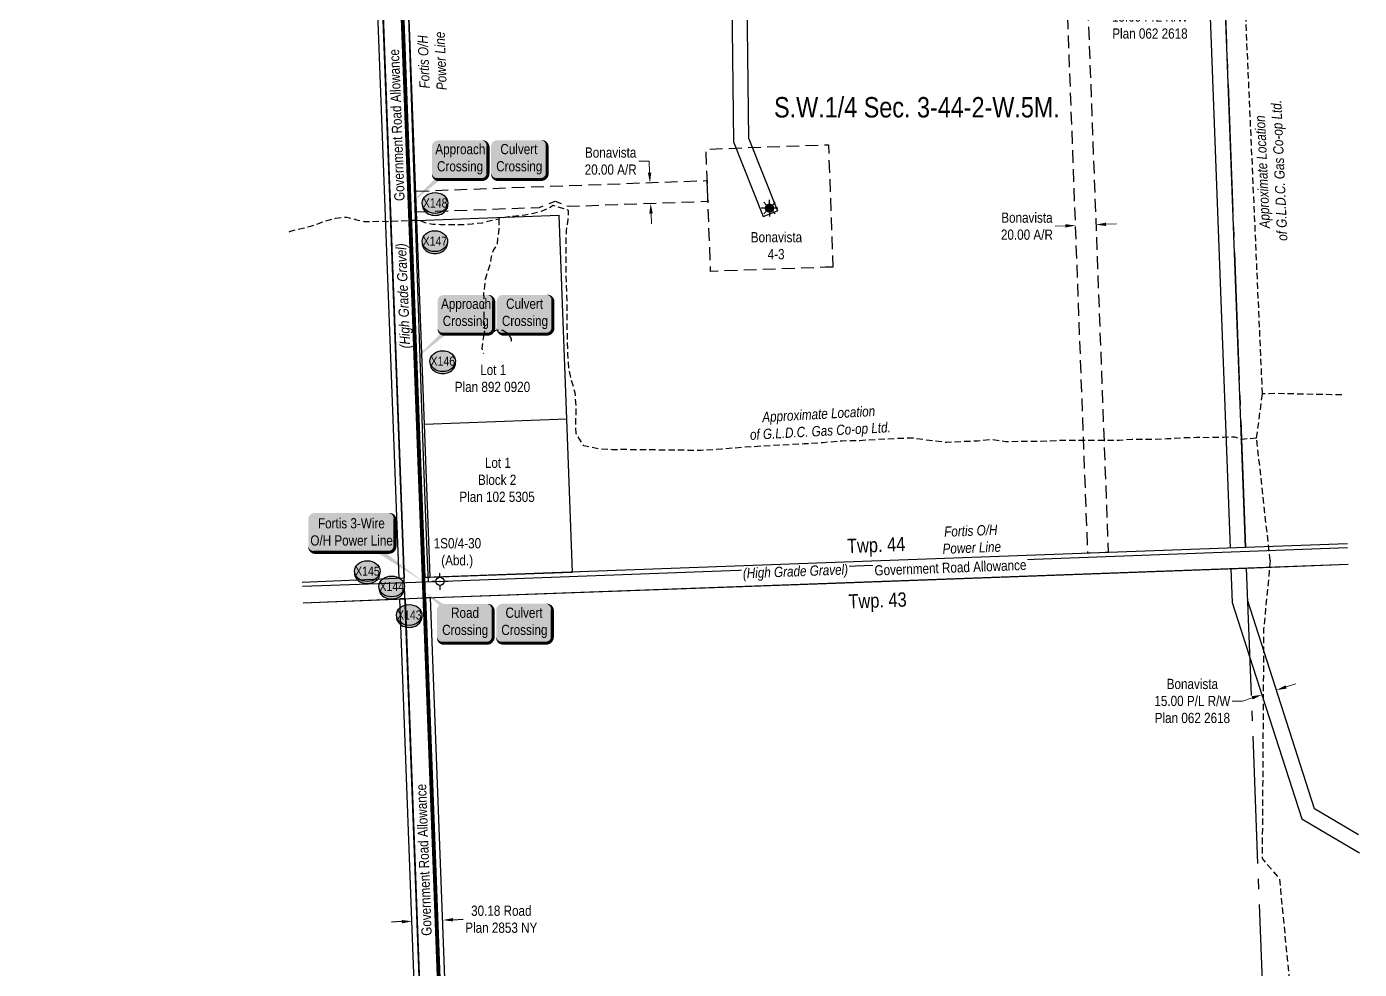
# Model space of a CAD drawing. Extents: x 683901 to 697439, y 5834844 to 5859401.
# Drawn here: x 687263 to 688569, y 5848404 to 5849328 of the extents above; entities that cross this region are included whole.
import ezdxf
from ezdxf.enums import TextEntityAlignment as Align

# ---------------------------------------------------------------- set-up
doc = ezdxf.new("R2010")
doc.units = 0
doc.header["$LTSCALE"] = 5
doc.header["$PDSIZE"] = 0.5
for name, pattern in [('foc-ACCESSROAD', [3.75, 2.5, -1.25]), ('foc-QUARTERLINE', [33, 25, -3, 2, -3]), ('UG_PIPE', [1.875, 1.25, -0.625])]:
    doc.linetypes.add(name, pattern=pattern)
doc.layers.get('Defpoints').update_dxf_attribs({"color": 9})
for name, color, linetype in [('AS-PIPE-UG', 44, 'UG_PIPE'), ('AS-PIPE-UG-T', 44, 'Continuous'), ('AS-POWER', 104, 'foc-POWER'), ('AS-POWER-T', 104, 'Continuous'), ('AS-TELEPHONE', 224, 'foc-TEL'), ('C-SYMBOL', 7, 'Continuous'), ('CG-NOTES', 7, 'Continuous'), ('D-TXT', 6, 'Continuous'), ('F-AR', 190, 'foc-ACCESSROAD'), ('F-RW', 190, 'Continuous'), ('F-WS', 190, 'foc-ACCESSROAD'), ('F-WS-S', 190, 'Continuous'), ('L-1', 7, 'Continuous'), ('L-QSEC', 8, 'foc-QUARTERLINE'), ('L-ROAD-T', 7, 'Continuous'), ('L-SEC', 7, 'Continuous'), ('L-TITLEDB', 4, 'Continuous'), ('L-TITLEDB-T', 4, 'Continuous'), ('P-CROSSINGS', 250, 'Continuous')]:
    doc.layers.add(name, color=color, linetype=linetype)
for name, color, linetype, lineweight in [('F-AR-T', 190, 'Continuous', 9), ('F-RW-T', 190, 'Continuous', 9), ('F-WS-T', 190, 'Continuous', 9), ('T-TEXT', 48, 'Continuous', 18)]:
    doc.layers.add(name, color=color, linetype=linetype, lineweight=lineweight)
doc.layers.add('oil_and_gas_wells_pt', color=7, linetype='Continuous', true_color=0xfc3d16)
doc.layers.add('P-PROPOSED-WL4', color=7, linetype='Continuous', true_color=0x5b5bc8)
doc.styles.add('175L', font='ARIALN.TTF', dxfattribs={"height": 20})
doc.styles.add('80', font='ARIALN.TTF', dxfattribs={"height": 10})
doc.styles.add('80CG', font='ARIALN.TTF', dxfattribs={"height": 10})
doc.styles.add('80L', font='ARIALN.TTF', dxfattribs={"height": 10})
doc.styles.add('80LS', font='ARIALNI.TTF', dxfattribs={"height": 10})
doc.styles.add('Crossing', font='ARIALN.TTF', dxfattribs={"height": 10})
doc.styles.add('foc-LtypeFont', font='ARIALN.TTF', dxfattribs={"height": 7.35})
doc.linetypes.add('foc-POWER', pattern='A,6,-1,["P",foc-LtypeFont,S=0.2,R=0,X=-0.625,Y=-0.75],-1.24,4', length=12.24)
doc.linetypes.add('foc-TEL', pattern='A,2,-1,["T",foc-LtypeFont,S=0.2,R=0,X=-0.425,Y=-0.75],-1.24,8', length=12.24)
doc.linetypes.add('foc-TEL-NOLINE', pattern='A,0,-2,["T",foc-LtypeFont,S=0.2,R=0,X=-0.425,Y=-0.75],-10.24', length=12.24)
doc.dimstyles.new('Compass 5 000', dxfattribs={"dimscale": 5, "dimtxt": 9, "dimasz": 2, "dimexe": 0.2, "dimexo": 0.0625, "dimgap": 0.5, "dimtad": 0, "dimtih": 1, "dimtoh": 1, "dimzin": 0, "dimdsep": 46, "dimtxsty": '80CG', "dimcen": 0.1, "dimse1": 1, "dimse2": 1, "dimclrd": 256, "dimclrt": 256, "dimaunit": 1, "dimadec": 4, "dimazin": 0, "dimtfac": 0.06, "dimtofl": 0, "dimtmove": 0, "dimatfit": 1, "dimfxl": 0.2, "dimtolj": 1, "dimtzin": 0, "dimlwd": -1, "dimarcsym": 0})

# ---------------------------------------------------------------- blocks, each defined once
blk = doc.blocks.new('*U956')
h = blk.add_hatch(color=59)
edge = h.paths.add_edge_path()
edge.add_line((-21.5, -20), (21.5, -20))
edge.add_arc((21.5, -14), 6, 270, 360)
edge.add_line((27.5, -14), (27.5, 12.5))
edge.add_arc((21.5, 12.5), 6, 0, 90)
edge.add_line((21.5, 18.5), (-21.5, 18.5))
edge.add_arc((-21.5, 12.5), 6, 90, 180)
edge.add_line((-27.5, 12.5), (-27.5, -14))
edge.add_arc((-21.5, -14), 6, 180, 270)
at = {"color": 1, "flags": 128}
blk.add_lwpolyline([(-21.5, -20, 3, 3, 0), (21.5, -20, 3, 3, 0.414214), (27.5, -14, 3, 3, 0), (27.5, 12.5, 3, 0, 0.414214), (21.5, 18.5, 0, 0, 0), (-21.5, 18.5, 0, 0, 0.414214), (-27.5, 12.5, 0, 0, 0), (-27.5, -14, 0, 3, 0.414214)], format="xyseb", close=True, dxfattribs=at)
blk.add_lwpolyline([(-50, -44.8, 0, 7.5, 0), (0, 0, 0, 0, 0)], format="xyseb", dxfattribs=at)
at = {"color": 1, "style": '80'}
blk.add_attdef('ENTER_TEXT_001', (-36, -5), '', height=10, dxfattribs=at)
blk = doc.blocks.new('*U946')
h = blk.add_hatch(color=254)
edge = h.paths.add_edge_path()
edge.add_line((-21.5, -20), (21.5, -20))
edge.add_arc((21.5, -14), 6, 270, 360)
edge.add_line((27.5, -14), (27.5, 12.5))
edge.add_arc((21.5, 12.5), 6, 0, 90)
edge.add_line((21.5, 18.5), (-21.5, 18.5))
edge.add_arc((-21.5, 12.5), 6, 90, 180)
edge.add_line((-27.5, 12.5), (-27.5, -14))
edge.add_arc((-21.5, -14), 6, 180, 270)
at = {"color": 160, "flags": 128}
blk.add_lwpolyline([(-21.5, -20, 3, 3, 0), (21.5, -20, 3, 3, 0.414214), (27.5, -14, 3, 3, 0), (27.5, 12.5, 3, 0, 0.414214), (21.5, 18.5, 0, 0, 0), (-21.5, 18.5, 0, 0, 0.414214), (-27.5, 12.5, 0, 0, 0), (-27.5, -14, 0, 3, 0.414214)], format="xyseb", close=True, dxfattribs=at)
at = {"color": 160, "style": '80'}
blk.add_attdef('ENTER_TEXT_001', (-26.8, -4.9), '', height=10, dxfattribs=at)
blk = doc.blocks.new('*U947')
h = blk.add_hatch(color=59)
edge = h.paths.add_edge_path()
edge.add_line((-21.5, -20), (21.5, -20))
edge.add_arc((21.5, -14), 6, 270, 360)
edge.add_line((27.5, -14), (27.5, 12.5))
edge.add_arc((21.5, 12.5), 6, 0, 90)
edge.add_line((21.5, 18.5), (-21.5, 18.5))
edge.add_arc((-21.5, 12.5), 6, 90, 180)
edge.add_line((-27.5, 12.5), (-27.5, -14))
edge.add_arc((-21.5, -14), 6, 180, 270)
at = {"color": 1, "flags": 128}
blk.add_lwpolyline([(-21.5, -20, 3, 3, 0), (21.5, -20, 3, 3, 0.414214), (27.5, -14, 3, 3, 0), (27.5, 12.5, 3, 0, 0.414214), (21.5, 18.5, 0, 0, 0), (-21.5, 18.5, 0, 0, 0.414214), (-27.5, 12.5, 0, 0, 0), (-27.5, -14, 0, 3, 0.414214)], format="xyseb", close=True, dxfattribs=at)
blk.add_lwpolyline([(-50, -44.8, 0, 7.5, 0), (0, 0, 0, 0, 0)], format="xyseb", dxfattribs=at)
at = {"color": 1, "style": '80'}
blk.add_attdef('ENTER_TEXT_001', (-36, -5), '', height=10, dxfattribs=at)
blk = doc.blocks.new('*U948')
h = blk.add_hatch(color=254)
edge = h.paths.add_edge_path()
edge.add_line((-21.5, -20), (21.5, -20))
edge.add_arc((21.5, -14), 6, 270, 360)
edge.add_line((27.5, -14), (27.5, 12.5))
edge.add_arc((21.5, 12.5), 6, 0, 90)
edge.add_line((21.5, 18.5), (-21.5, 18.5))
edge.add_arc((-21.5, 12.5), 6, 90, 180)
edge.add_line((-27.5, 12.5), (-27.5, -14))
edge.add_arc((-21.5, -14), 6, 180, 270)
at = {"color": 160, "flags": 128}
blk.add_lwpolyline([(-21.5, -20, 3, 3, 0), (21.5, -20, 3, 3, 0.414214), (27.5, -14, 3, 3, 0), (27.5, 12.5, 3, 0, 0.414214), (21.5, 18.5, 0, 0, 0), (-21.5, 18.5, 0, 0, 0.414214), (-27.5, 12.5, 0, 0, 0), (-27.5, -14, 0, 3, 0.414214)], format="xyseb", close=True, dxfattribs=at)
at = {"color": 160, "style": '80'}
blk.add_attdef('ENTER_TEXT_001', (-26.8, -4.9), '', height=10, dxfattribs=at)
blk = doc.blocks.new('*U949')
h = blk.add_hatch(color=59)
edge = h.paths.add_edge_path()
edge.add_line((-21.5, -20), (21.5, -20))
edge.add_arc((21.5, -14), 6, 270, 360)
edge.add_line((27.5, -14), (27.5, 12.5))
edge.add_arc((21.5, 12.5), 6, 0, 90)
edge.add_line((21.5, 18.5), (-21.5, 18.5))
edge.add_arc((-21.5, 12.5), 6, 90, 180)
edge.add_line((-27.5, 12.5), (-27.5, -14))
edge.add_arc((-21.5, -14), 6, 180, 270)
at = {"color": 1, "flags": 128}
blk.add_lwpolyline([(-40.7, 30.9, 0, 7.5, 0), (0, 0, 0, 0, 0)], format="xyseb", dxfattribs=at)
blk.add_lwpolyline([(-21.5, -20, 3, 3, 0), (21.5, -20, 3, 3, 0.414214), (27.5, -14, 3, 3, 0), (27.5, 12.5, 3, 0, 0.414214), (21.5, 18.5, 0, 0, 0), (-21.5, 18.5, 0, 0, 0.414214), (-27.5, 12.5, 0, 0, 0), (-27.5, -14, 0, 3, 0.414214)], format="xyseb", close=True, dxfattribs=at)
at = {"color": 1, "style": '80'}
blk.add_attdef('ENTER_TEXT_001', (-36, -5), '', height=10, dxfattribs=at)
blk = doc.blocks.new('*U950')
h = blk.add_hatch(color=254)
edge = h.paths.add_edge_path()
edge.add_line((-21.5, -20), (21.5, -20))
edge.add_arc((21.5, -14), 6, 270, 360)
edge.add_line((27.5, -14), (27.5, 12.5))
edge.add_arc((21.5, 12.5), 6, 0, 90)
edge.add_line((21.5, 18.5), (-21.5, 18.5))
edge.add_arc((-21.5, 12.5), 6, 90, 180)
edge.add_line((-27.5, 12.5), (-27.5, -14))
edge.add_arc((-21.5, -14), 6, 180, 270)
at = {"color": 160, "flags": 128}
blk.add_lwpolyline([(-21.5, -20, 3, 3, 0), (21.5, -20, 3, 3, 0.414214), (27.5, -14, 3, 3, 0), (27.5, 12.5, 3, 0, 0.414214), (21.5, 18.5, 0, 0, 0), (-21.5, 18.5, 0, 0, 0.414214), (-27.5, 12.5, 0, 0, 0), (-27.5, -14, 0, 3, 0.414214)], format="xyseb", close=True, dxfattribs=at)
at = {"color": 160, "style": '80'}
blk.add_attdef('ENTER_TEXT_001', (-26.8, -4.9), '', height=10, dxfattribs=at)
blk = doc.blocks.new('*D1162')
at = {"layer": 'Defpoints', "color": 0, "transparency": 16777216}
for p in [(688290.8, 5849135.4), (688290.9, 5849133.2), (688310.8, 5849136.1)]:
    blk.add_point(p, dxfattribs=at)
at = {"layer": 'F-AR-T', "transparency": 16777216}
for p, q in [((688280.9, 5849132.9), (688270.9, 5849132.5)), ((688320.9, 5849134.4), (688330.9, 5849134.7))]:
    blk.add_line(p, q, dxfattribs=at)
for points in [[(688280.8, 5849134.5), (688281, 5849131.2), (688290.9, 5849133.2)], [(688320.8, 5849136), (688320.9, 5849132.7), (688310.9, 5849134)]]:
    blk.add_solid(points, dxfattribs=at)
at = {"layer": 'F-AR-T', "transparency": 16777216, "insert": (688243.2, 5849132.5), "char_height": 10, "attachment_point": 5, "style": '80CG'}
blk.add_mtext('\\A1;Bonavista\\P20.00 A/R', dxfattribs=at)
blk = doc.blocks.new('*D1163')
at = {"layer": 'Defpoints', "color": 0, "transparency": 16777216}
for p in [(687847.2, 5849174), (687873.7, 5849174.9), (687847.9, 5849154)]:
    blk.add_point(p, dxfattribs=at)
at = {"layer": 'F-AR-T', "transparency": 16777216}
for p, q in [((687872.9, 5849196.3), (687862.9, 5849196.3)), ((687873.3, 5849184.9), (687872.9, 5849196.3)), ((687874.8, 5849144.9), (687875.1, 5849134.9))]:
    blk.add_line(p, q, dxfattribs=at)
for points in [[(687875, 5849185), (687871.7, 5849184.9), (687873.7, 5849174.9)], [(687876.4, 5849145), (687873.1, 5849144.9), (687874.4, 5849154.9)]]:
    blk.add_solid(points, dxfattribs=at)
at = {"layer": 'F-AR-T', "transparency": 16777216, "insert": (687835.2, 5849196.3), "char_height": 10, "attachment_point": 5, "style": '80CG'}
blk.add_mtext('\\A1;Bonavista\\P20.00 A/R', dxfattribs=at)
blk = doc.blocks.new('*D1217')
at = {"layer": 'Defpoints', "color": 0, "transparency": 16777216}
for p in [(688422.9, 5849338.7), (688422.9, 5849336.8), (688438, 5849337.4)]:
    blk.add_point(p, dxfattribs=at)
at = {"layer": 'F-RW-T', "transparency": 16777216}
for p, q in [((688447.9, 5849339.7), (688457.9, 5849340.1)), ((688412.9, 5849338.4), (688402.9, 5849338))]:
    blk.add_line(p, q, dxfattribs=at)
for points in [[(688412.8, 5849340), (688412.9, 5849336.7), (688422.9, 5849338.7)], [(688447.8, 5849341.4), (688447.9, 5849338), (688437.9, 5849339.3)]]:
    blk.add_solid(points, dxfattribs=at)
at = {"layer": 'F-RW-T', "transparency": 16777216, "insert": (688363.8, 5849338), "char_height": 10, "attachment_point": 5, "style": '80CG'}
blk.add_mtext('\\A1;Bonavista\\P15.00 P/L R/W\\PPlan 062 2618', dxfattribs=at)
blk = doc.blocks.new('*D1218')
at = {"layer": 'Defpoints', "color": 0, "transparency": 16777216}
for p in [(688484.5, 5848688), (688470.2, 5848683.4), (688473.5, 5848673.1)]:
    blk.add_point(p, dxfattribs=at)
at = {"layer": 'F-RW-T', "transparency": 16777216}
for p, q in [((688497.3, 5848680.8), (688506.8, 5848683.8)), ((688454.4, 5848667), (688444.4, 5848667)), ((688464, 5848670.1), (688454.4, 5848667))]:
    blk.add_line(p, q, dxfattribs=at)
for points in [[(688463.5, 5848671.7), (688464.5, 5848668.5), (688473.5, 5848673.1)], [(688496.8, 5848682.4), (688497.8, 5848679.2), (688487.8, 5848677.7)]]:
    blk.add_solid(points, dxfattribs=at)
at = {"layer": 'F-RW-T', "transparency": 16777216, "insert": (688405.4, 5848667), "char_height": 10, "attachment_point": 5, "style": '80CG'}
blk.add_mtext('\\A1;Bonavista\\P15.00 P/L R/W\\PPlan 062 2618', dxfattribs=at)
blk = doc.blocks.new('*D1126')
at = {"layer": 'Defpoints', "color": 0, "transparency": 16777216}
for p in [(687640.2, 5848459.2), (687640.5, 5848451), (687670.3, 5848460.3)]:
    blk.add_point(p, dxfattribs=at)
at = {"layer": 'L-TITLEDB-T', "transparency": 16777216}
for p, q in [((687630.5, 5848450.7), (687620.5, 5848450.3)), ((687680.6, 5848452.6), (687690.6, 5848453))]:
    blk.add_line(p, q, dxfattribs=at)
for points in [[(687630.4, 5848452.3), (687630.6, 5848449), (687640.5, 5848451)], [(687680.5, 5848454.2), (687680.7, 5848450.9), (687670.6, 5848452.2)]]:
    blk.add_solid(points, dxfattribs=at)
at = {"layer": 'L-TITLEDB-T', "transparency": 16777216, "insert": (687728, 5848453), "char_height": 10, "attachment_point": 5, "style": '80CG'}
blk.add_mtext('\\A1;30.18 Road\\PPlan 2853 NY', dxfattribs=at)
blk = doc.blocks.new('*U886')
h = blk.add_hatch(color=255)
edge = h.paths.add_edge_path()
edge.add_line((-36.5, -20), (36.5, -20))
edge.add_arc((36.5, -14), 6, 270, 360)
edge.add_line((42.5, -14), (42.5, 12.5))
edge.add_arc((36.5, 12.5), 6, 0, 90)
edge.add_line((36.5, 18.5), (-36.5, 18.5))
edge.add_arc((-36.5, 12.5), 6, 90, 180)
edge.add_line((-42.5, 12.5), (-42.5, -14))
edge.add_arc((-36.5, -14), 6, 180, 270)
at = {"color": 104, "flags": 128}
blk.add_lwpolyline([(-36.5, -20, 3, 3, 0), (36.5, -20, 3, 3, 0.414214), (42.5, -14, 3, 3, 0), (42.5, 12.5, 3, 0, 0.414214), (36.5, 18.5, 0, 0, 0), (-36.5, 18.5, 0, 0, 0.414214), (-42.5, 12.5, 0, 0, 0), (-42.5, -14, 0, 3, 0.414214)], format="xyseb", close=True, dxfattribs=at)
blk.add_lwpolyline([(70.8, -49.2, 0, 7.5, 0), (0, 0, 0, 0, 0)], format="xyseb", dxfattribs=at)
at = {"color": 104, "style": '80'}
blk.add_attdef('ENTER_TEXT_001', (-26.8, -4.9), '', height=10, dxfattribs=at)
blk = doc.blocks.new('xing2')
h = blk.add_hatch(color=50)
h.dxf.hatch_style = 1
edge = h.paths.add_edge_path()
edge.add_ellipse((0, 0), major_axis=(-12.5, 0), ratio=0.816297, start_angle=0, end_angle=360)
h = blk.add_hatch(color=250)
h.dxf.hatch_style = 1
edge = h.paths.add_edge_path()
edge.add_ellipse((0, -2), major_axis=(-12.5, 0), ratio=0.816297, start_angle=0, end_angle=180)
edge.add_line((12.5, -2), (12.5, 0))
edge.add_ellipse((0, 0), major_axis=(-12.5, 0), ratio=0.816297, start_angle=0, end_angle=180, ccw=False)
edge.add_line((-12.5, 0), (-12.5, -2))
at = {"color": 250}
blk.add_ellipse((0, 0), major_axis=(-12.5, 0), ratio=0.816297, dxfattribs=at)
blk.add_ellipse((0, -2), major_axis=(-12.5, 0), ratio=0.816297, start_param=0, end_param=3.141593, dxfattribs=at)
at = {"color": 250, "style": 'Crossing'}
blk.add_attdef('CROSSING', text='', height=9, dxfattribs=at).set_placement((0.1, 0), align=Align.MIDDLE_CENTER)
at = {"color": 250, "style": 'Crossing', "flags": 1}
for tag, p in [('OWNER', (0.1, -12.5)), ('DESCRIPTION', (0.1, -25.8)), ('LOCATION', (0.1, -39.3)), ('DWG_REF', (0.1, -52.8))]:
    blk.add_attdef(tag, text='', height=9, dxfattribs=at).set_placement(p, align=Align.MIDDLE_CENTER)
blk = doc.blocks.new('GAS')
h = blk.add_hatch(color=255)
h.dxf.hatch_style = 1
edge = h.paths.add_edge_path()
edge.add_arc((0, 0), 0.9, 0, 360)
for p, q in [((-0.81, 0), (-1.62, 0)), ((-0.57, 0.57), (-1.14, 1.14)), ((0, 0.81), (0, 1.62)), ((0.57, 0.57), (1.14, 1.14)), ((1.62, 0), (0.81, 0)), ((-0.57, -0.57), (-1.14, -1.14)), ((0, -0.81), (0, -1.62)), ((1.14, -1.14), (0.57, -0.57))]:
    blk.add_line(p, q)
blk.add_circle((0, 0), 0.8)
blk = doc.blocks.new('GABD')
for p, q in [((-0.81, 0), (-1.62, 0)), ((0, 0.81), (0, 1.62)), ((1.62, 0), (0.81, 0)), ((0, -0.81), (0, -1.62))]:
    blk.add_line(p, q)
blk.add_circle((0, 0), 0.8)

msp = doc.modelspace()

# ---------------------------------------------------------------- linework, layer by layer
at = {"layer": 'AS-PIPE-UG', "flags": 128}
for points in [[(688474.118, 5848968.086), (688444.708, 5849632.947), (688427.427, 5850123.033), (688410.47, 5850416.136), (688276.086, 5850521.421)], [(688468.384, 5848924.714), (688453.923, 5848923.418), (688447.378, 5848925.711), (688436.331, 5848925.429), (688421.945, 5848925.16), (688409.366, 5848925.222), (688395.414, 5848924.939), (688380.825, 5848923.881), (688363.729, 5848923.269), (688346.497, 5848923.319), (688333.475, 5848922.567), (688275.604, 5848922.404), (688257.181, 5848921.358), (688242.041, 5848921.41), (688222.472, 5848921.14), (688207.664, 5848923.286), (688195.132, 5848921.822), (688180.408, 5848921.237), (688164.46, 5848920.424), (688147.731, 5848922.367), (688131.327, 5848924.671), (688114.495, 5848924.256), (688096.384, 5848923.33), (688079.341, 5848922.238), (688061.677, 5848921.846), (688043.63, 5848920.266), (688025.001, 5848918.98), (688003.8, 5848917.811), (687984.422, 5848916.887), (687964.401, 5848915.585), (687943.684, 5848913.976), (687923.561, 5848912.61), (687850.454, 5848913.438), (687836.759, 5848913.392), (687823.306, 5848914.15), (687808.889, 5848917.132), (687801.35, 5848929.072), (687801.058, 5848939.508), (687801.452, 5848955.311), (687800.43, 5848969.058), (687797.421, 5848979.169), (687794.323, 5848992.138), (687793.296, 5849007.223), (687792.78, 5849023.253), (687792.621, 5849037.122), (687792.621, 5849051.696), (687792.293, 5849067.774), (687791.538, 5849083.51), (687791.57, 5849098.782), (687791.46, 5849113.883), (687791.869, 5849128.193), (687793.657, 5849139.361), (687793.938, 5849148.026), (687778.756, 5849152.879), (687774.983, 5849150.557), (687767.758, 5849147.158), (687759.697, 5849144.933), (687751.338, 5849143.192), (687742.346, 5849142.231), (687734.952, 5849141.784), (687726.274, 5849140.017), (687725.456, 5849139.837)], [(687520.023, 5849127.104), (687522.344, 5849128.025), (687541.33, 5849132.535), (687554.183, 5849137.229), (687565.575, 5849140.295), (687576.637, 5849141.463), (687586.157, 5849138.816), (687593.444, 5849137.264), (687601.857, 5849136.985), (687610.887, 5849137.61), (687616.712, 5849137.274), (687647.333, 5849138.648), (687653.077, 5849136.192), (687660.939, 5849134.553), (687668.554, 5849134.319), (687675.992, 5849134.2), (687683.663, 5849134.154), (687691.922, 5849134.037), (687699.507, 5849134.954), (687709.524, 5849135.957), (687717.658, 5849138.119), (687725.456, 5849139.837)], [(687725.456, 5849139.837), (687725.617, 5849129.377), (687724.489, 5849122.363), (687723.817, 5849114.29), (687720.318, 5849109.416), (687717.939, 5849102.639), (687717.062, 5849095.813), (687714.474, 5849087.603), (687712.036, 5849080.407), (687711.48, 5849073.773), (687710.679, 5849066.607), (687710.755, 5849060.824), (687710.339, 5849054.136), (687710.873, 5849047.759), (687710.895, 5849041.541), (687711.114, 5849035.926), (687711.721, 5849031.176), (687710.989, 5849026.793)], [(687710.989, 5849026.793), (687709.836, 5849019.893), (687708.922, 5849012.988), (687710.481, 5849007.659)], [(687737.647, 5849019.695), (687737.964, 5849020.904), (687738.062, 5849022.197), (687737.116, 5849023.614), (687735.628, 5849025.436), (687734.311, 5849026.986), (687732.912, 5849028.325), (687731.253, 5849029.38), (687729.344, 5849030.148), (687727.144, 5849030.564), (687724.92, 5849030.628), (687722.635, 5849030.103), (687719.563, 5849028.738), (687717.561, 5849027.928), (687715.361, 5849027.373), (687713.077, 5849027.079), (687710.989, 5849026.793)], [(688468.384, 5848924.714), (688474.118, 5848968.086)], [(688551.86, 5848967.21), (688541.79, 5848967.29), (688526.721, 5848967.432), (688511.503, 5848967.906), (688498.894, 5848968.206), (688488.814, 5848968.394), (688480.561, 5848968.32), (688474.492, 5848968.208), (688474.118, 5848968.086)], [(688481.659, 5848804.597), (688468.384, 5848924.714)], [(688481.659, 5848804.597), (688475.271, 5848737.382), (688473.8, 5848512.51), (688490.717, 5848492.783), (688502.877, 5848367.123), (688481.817, 5848258.816), (688492.027, 5848028.832), (688481.416, 5847960.248), (688496.878, 5847750.431), (688495.755, 5847583.045), (688515.608, 5847224.365), (688507.75, 5847185.708), (688507.161, 5847103.008), (688475.518, 5847098.281), (688439.385, 5847116.506), (688401.14, 5847106.79), (688276.579, 5846593.428), (688290.31, 5846548.426), (688326.131, 5846486.404), (688337.276, 5846483.83), (688355.903, 5846489.154), (688402.899, 5846461.138), (688434.154, 5846445.182), (688456.522, 5846419.845), (688469.818, 5846374.546), (688496.177, 5846354.579), (688545.699, 5846339.606), (688563.612, 5846312.671), (688564.767, 5846281.911)]]:
    msp.add_lwpolyline(points, dxfattribs=at)
at = {"layer": 'AS-POWER', "flags": 128}
for points in [[(687656.506, 5848783.799), (687655.405, 5848812.127), (687652.188, 5848898.122), (687650.894, 5848934.137), (687602.36, 5850389.725), (687597.744, 5850514.181), (687597.522, 5850520.208), (687592.664, 5850658.212), (687586.102, 5850725.644), (687579.522, 5850793.262), (687576.138, 5850936.908), (687576.447, 5851094.407), (687567.763, 5851294.202), (687558.624, 5851544.406), (687544.224, 5851936.64), (687541.111, 5852024.637), (687528.985, 5852367.433), (687528.84, 5852371.451), (687517.795, 5852677.411), (687517.672, 5852680.82), (687495.641, 5853240.726), (687462.27, 5854106.157), (687439.338, 5854726.119), (687419.519, 5855269.071)], [(687533.08, 5848779.642), (687662.781, 5848784.044), (688557.454, 5848817.614)]]:
    msp.add_lwpolyline(points, dxfattribs=at)
at = {"layer": 'AS-TELEPHONE', "linetype": 'foc-TEL-NOLINE', "flags": 128}
for points in [[(687942.215, 5840672.176), (687910.849, 5841483.054), (687848.212, 5843112.381), (687786.621, 5844721.086), (687730.801, 5846190.68), (687715.753, 5846190.106), (687698.772, 5846639.392), (687713.735, 5846639.968), (687694.216, 5847153.865), (687690.774, 5847245.489), (687675.615, 5847244.884), (687667.977, 5847449.231), (687678.143, 5847449.762), (687683.095, 5847449.952), (687632.86, 5848787.367), (687572.447, 5850395.069), (687511.895, 5852003.159), (687450.353, 5853631.115), (687358.022, 5856062.335), (687265.59, 5858494.225), (687262.737, 5858568.877)], [(687533.698, 5848763.205), (687653.715, 5848768), (688558.097, 5848801.043)]]:
    msp.add_lwpolyline(points, dxfattribs=at)
at = {"layer": 'F-AR', "flags": 128}
for points in [[(688298.022, 5849477.771), (688322.898, 5848812.578), (688302.911, 5848811.847), (688278.038, 5849476.954)], [(687644.523, 5849146.533), (687765.447, 5849150.952), (687780.77, 5849157.118), (687793.812, 5849151.988), (687930.595, 5849156.985), (687929.85, 5849176.971), (687643.772, 5849166.519)]]:
    msp.add_lwpolyline(points, close=True, dxfattribs=at)
at = {"layer": 'F-RW', "flags": 128}
for points in [[(688413.502, 5849589.461), (688442.393, 5848816.908)], [(688457.384, 5848817.492), (688428.333, 5849596.527)], [(687953.379, 5849408.688), (687955.688, 5849215.322)], [(687970.651, 5849218.268), (687968.39, 5849409.06)], [(687955.688, 5849215.322), (687984.774, 5849141.912)], [(687970.651, 5849218.268), (687998.717, 5849147.437)], [(687984.774, 5849141.912), (687998.717, 5849147.437)], [(688443.148, 5848796.844), (688444.436, 5848763.602)], [(688525.104, 5848561.425), (688459.34, 5848766.257)], [(688444.436, 5848763.602), (688461.494, 5848710.476)], [(688461.494, 5848710.476), (688512.577, 5848551.387)], [(688568.37, 5848535.951), (688525.104, 5848561.425)], [(688512.577, 5848551.387), (688532.009, 5848539.945)], [(688532.009, 5848539.945), (688569.06, 5848518.132)]]:
    msp.add_lwpolyline(points, dxfattribs=at)
at = {"layer": 'F-WS', "flags": 128}
msp.add_lwpolyline([(688053.085, 5849092.475), (688045.928, 5849092.213), (687933.165, 5849088.093), (687928.693, 5849208.01), (688048.613, 5849212.391)], close=True, dxfattribs=at)
at = {"layer": 'L-1', "flags": 128}
msp.add_lwpolyline([(687653.716, 5848767.999), (687652.961, 5848788.1)], dxfattribs=at)
at = {"layer": 'L-QSEC', "flags": 128}
for points in [[(688397.291, 5850425.878), (688457.385, 5848817.492)], [(688458.137, 5848797.391), (688520.37, 5847185.835)]]:
    msp.add_lwpolyline(points, dxfattribs=at)
at = {"layer": 'L-SEC', "flags": 128}
for points in [[(687602.579, 5849593.222), (687617.72, 5849190.295), (687632.86, 5848787.366)], [(687637.82, 5849191.02), (687622.68, 5849593.939)], [(687652.961, 5848788.1), (687637.82, 5849191.02)], [(688457.385, 5848817.492), (688055.173, 5848802.795), (687652.961, 5848788.1)], [(688557.318, 5848821.143), (688457.385, 5848817.492)], [(687653.716, 5848767.999), (688055.927, 5848782.695), (688458.137, 5848797.391)], [(688458.137, 5848797.391), (688558.097, 5848801.043)], [(687632.86, 5848787.366), (687532.941, 5848783.342)], [(687533.697, 5848763.241), (687633.615, 5848767.265)], [(687633.615, 5848767.265), (687648.767, 5848363.915), (687663.918, 5847960.565)], [(687684.019, 5847961.322), (687668.868, 5848364.661), (687653.716, 5848767.999)]]:
    msp.add_lwpolyline(points, dxfattribs=at)
at = {"layer": 'L-TITLEDB', "flags": 128}
for points in [[(687627.835, 5848787.165), (687597.554, 5849593.018)], [(687632.86, 5848787.367), (687602.578, 5849593.223)], [(687622.68, 5849593.941), (687652.96, 5848788.101)], [(687627.704, 5849594.12), (687644.844, 5849138.003)], [(687644.844, 5849138.003), (687784.726, 5849143.257)], [(687792.235, 5848943.418), (687784.726, 5849143.257)], [(687644.844, 5849138.003), (687652.353, 5848938.164)], [(687792.235, 5848943.418), (687652.353, 5848938.164)], [(687652.353, 5848938.164), (687657.985, 5848788.285)], [(687797.871, 5848793.389), (687792.235, 5848943.418)], [(687657.985, 5848788.285), (687797.871, 5848793.389)], [(687632.86, 5848787.367), (687627.835, 5848787.165)], [(687652.96, 5848788.101), (687657.985, 5848788.285)], [(687633.615, 5848767.266), (687628.59, 5848767.064)], [(687641.412, 5848425.725), (687628.59, 5848767.064)], [(687663.917, 5847960.566), (687633.615, 5848767.266)], [(687658.741, 5848768.184), (687653.715, 5848768)], [(687653.715, 5848768), (687684.018, 5847961.323)], [(687689.042, 5847961.512), (687658.741, 5848768.184)], [(687658.892, 5847960.373), (687641.412, 5848425.725)]]:
    msp.add_lwpolyline(points, dxfattribs=at)
at = {"layer": 'oil_and_gas_wells_pt'}
for p in [(687990.889, 5849150.242), (687667.838, 5848784.254)]:
    msp.add_point(p, dxfattribs=at)
at = {"layer": 'P-PROPOSED-WL4', "flags": 128}
msp.add_lwpolyline([(687590.488, 5849780.934, 3, 3, 0), (687591.988, 5849780.991, 3, 3, 0), (687595.355, 5849691.435, 3, 3, 0), (687617.485, 5849692.266, 3, 3, 0), (687621.181, 5849593.883, 3, 3, 0), (687636.321, 5849190.963, 3, 3, 0), (687651.462, 5848788.044, 3, 3, 0), (687652.217, 5848767.943, 3, 3, 0), (687667.369, 5848364.604, 3, 3, 0)], format="xyseb", dxfattribs=at)

# ---------------------------------------------------------------- block references
at = {"layer": 'AS-POWER-T'}
ref = msp.add_blockref('*U886', (687581.287, 5848832.776), dxfattribs=dict(at, xscale=0.99969901, yscale=0.99969901, zscale=0.99969901))
ref.add_attrib('ENTER_TEXT_001', 'Fortis 3-Wire', (687548.289, 5848836.262), dxfattribs={"layer": '0', "color": 104, "height": 9.99699, "style": '80'})
ref.add_attrib('ENTER_TEXT_002', 'O/H Power Line', (687540.829, 5848819.423), dxfattribs={"layer": '0', "color": 104, "height": 9.99699, "style": '80'})
at = {"layer": 'CG-NOTES'}
ref = msp.add_blockref('*U956', (687687.455, 5849198.212), dxfattribs=dict(at, xscale=0.999081924950458, yscale=0.999081924950458, zscale=0.999081924950458))
ref.add_attrib('ENTER_TEXT_001', 'Approach', (687663.354, 5849203.099), dxfattribs={"layer": '0', "color": 1, "height": 9.9908, "style": '80'})
ref.add_attrib('ENTER_TEXT_002', 'Crossing', (687665, 5849186.271), dxfattribs={"layer": '0', "color": 1, "height": 9.9908, "style": '80'})
ref = msp.add_blockref('*U946', (687745.486, 5849198.329), dxfattribs=dict(at, xscale=1.000131017163248, yscale=1.000131017163248, zscale=1.000131017163248))
ref.add_attrib('ENTER_TEXT_001', 'Culvert', (687727.103, 5849203.133), dxfattribs={"layer": '0', "color": 160, "height": 10.0013, "style": '80'})
ref.add_attrib('ENTER_TEXT_002', 'Crossing', (687723.007, 5849186.287), dxfattribs={"layer": '0', "color": 160, "height": 10.0013, "style": '80'})
ref = msp.add_blockref('*U947', (687693.05, 5849046.592), dxfattribs=dict(at, xscale=0.999081924950458, yscale=0.999081924950458, zscale=0.999081924950458))
ref.add_attrib('ENTER_TEXT_001', 'Approach', (687668.949, 5849051.48), dxfattribs={"layer": '0', "color": 1, "height": 9.9908, "style": '80'})
ref.add_attrib('ENTER_TEXT_002', 'Crossing', (687670.594, 5849034.651), dxfattribs={"layer": '0', "color": 1, "height": 9.9908, "style": '80'})
ref = msp.add_blockref('*U948', (687751.08, 5849046.71), dxfattribs=dict(at, xscale=1.000131017163248, yscale=1.000131017163248, zscale=1.000131017163248))
ref.add_attrib('ENTER_TEXT_001', 'Culvert', (687732.698, 5849051.514), dxfattribs={"layer": '0', "color": 160, "height": 10.0013, "style": '80'})
ref.add_attrib('ENTER_TEXT_002', 'Crossing', (687728.601, 5849034.667), dxfattribs={"layer": '0', "color": 160, "height": 10.0013, "style": '80'})
ref = msp.add_blockref('*U949', (687692.474, 5848743.651), dxfattribs=dict(at, xscale=0.999081924950458, yscale=0.999081924950458, zscale=0.999081924950458))
ref.add_attrib('ENTER_TEXT_001', 'Road', (687678.776, 5848748.539), dxfattribs={"layer": '0', "color": 1, "height": 9.9908, "style": '80'})
ref.add_attrib('ENTER_TEXT_002', 'Crossing', (687670.019, 5848731.71), dxfattribs={"layer": '0', "color": 1, "height": 9.9908, "style": '80'})
ref = msp.add_blockref('*U950', (687750.504, 5848743.769), dxfattribs=dict(at, xscale=1.000131017163248, yscale=1.000131017163248, zscale=1.000131017163248))
ref.add_attrib('ENTER_TEXT_001', 'Culvert', (687732.122, 5848748.573), dxfattribs={"layer": '0', "color": 160, "height": 10.0013, "style": '80'})
ref.add_attrib('ENTER_TEXT_002', 'Crossing', (687728.025, 5848731.726), dxfattribs={"layer": '0', "color": 160, "height": 10.0013, "style": '80'})
at = {"layer": 'F-WS-S', "xscale": 5, "yscale": 5, "zscale": 5}
for name, p in [('GAS', (687990.889, 5849150.242)), ('GABD', (687667.838, 5848784.254))]:
    msp.add_blockref(name, p, dxfattribs=at)
at = {"layer": 'P-CROSSINGS'}
for p, values in [((687663.082, 5849155.3), {'CROSSING': 'X148'}), ((687662.861, 5849117.812), {'CROSSING': 'X147'}), ((687670.556, 5849000.189), {'CROSSING': 'X146'}), ((687596.639, 5848794.36), {'CROSSING': 'X145'}), ((687620.537, 5848779.304), {'CROSSING': 'X144'}), ((687637.737, 5848751.373), {'CROSSING': 'X143'})]:
    msp.add_blockref('xing2', p, dxfattribs=at).add_auto_attribs(values)

# ---------------------------------------------------------------- texts
at = {"layer": 'AS-PIPE-UG-T', "char_height": 10, "attachment_point": 1, "style": '175L'}
for insert, rotation in [((688471.989, 5849116.874), 92.532848), ((687970.212, 5848949.598), 3.156477)]:
    msp.add_mtext_dynamic_manual_height_columns('\\pi13.307;{\\fArial Narrow|b0|i1|c0|p34;Approximate Location\\P\\pi0.32967;of G.L.D.C. Gas Co-op Ltd.}', width=137.14638, gutter_width=50, heights=[0], dxfattribs=dict(at, insert=insert, rotation=rotation))
at = {"layer": 'C-SYMBOL', "color": 3, "style": '175L'}
msp.add_text('S.W.1/4 Sec. 3-44-2-W.5M.', height=20, dxfattribs=at).set_placement((688135.419, 5849233.12), align=Align.BOTTOM_CENTER)
at = {"layer": 'D-TXT', "color": 3, "char_height": 14, "attachment_point": 1, "rotation": 2.092494, "style": '80L'}
for s, heights, insert in [('Twp. 44', [0], (688066.652, 5848825.93)), ('Twp. 43', [17.944], (688068.038, 5848771.553))]:
    msp.add_mtext_dynamic_manual_height_columns(s, width=101.3954, gutter_width=47.5, heights=heights, dxfattribs=dict(at, insert=insert))
at = {"layer": 'F-WS-T', "char_height": 10, "attachment_point": 1, "style": '175L'}
for s, insert in [('\\pi-9.1826;Bonavista\\P\\pi7.359;4-3', (687981.725, 5849126.717)), ('\\pi-7.051;1S0/4-30\\P\\pi0.39447;(Abd.)', (687668.752, 5848826.651))]:
    msp.add_mtext_dynamic_manual_height_columns(s, width=30.59795, gutter_width=50, heights=[0], dxfattribs=dict(at, insert=insert))
at = {"layer": 'L-ROAD-T', "style": '80L'}
for p in [(687625.496, 5849231.652), (687652.045, 5848511.247)]:
    msp.add_text('Government Road Allowance', height=10, rotation=92.127014, dxfattribs=at).set_placement(p, align=Align.MIDDLE_CENTER)
at = {"layer": 'L-TITLEDB-T', "char_height": 10, "attachment_point": 1, "style": '80L'}
for s, insert in [('\\pi25.452;Lot 1\\P\\pi0.5002;Plan 892 0920', (687681.882, 5848996.631)), ('\\pi25.452;Lot 1\\P\\pi18.665;Block 2\\P\\pi0.45587;Plan 102 5305', (687686.448, 5848905.528))]:
    msp.add_mtext_dynamic_manual_height_columns(s, width=73.44925, gutter_width=50, heights=[0], dxfattribs=dict(at, insert=insert))
at = {"layer": 'T-TEXT', "style": '80LS'}
msp.add_text('(High Grade Gravel)', height=10, rotation=92.314049, dxfattribs=at).set_placement((687631.662, 5849064.156), align=Align.MIDDLE_CENTER)

# ---------------------------------------------------------------- dimensions: what is measured, and where the dimension line sits
at = {"layer": 'F-AR-T'}
dim = msp.add_linear_dim(base=(687873.681, 5849174.919), p1=(687847.887, 5849153.964), p2=(687847.157, 5849173.95), angle=92.092414, text='Bonavista\\P20.00 A/R', dimstyle='Compass 5 000', dxfattribs=at)
dim.commit()
dim.dimension.update_dxf_attribs({"geometry": '*D1163', "text_midpoint": (687835.165, 5849196.299), "dimtype": 161})
dim = msp.add_aligned_dim(p1=(688310.799, 5849136.11), p2=(688290.813, 5849135.363), distance=2.13, text='Bonavista\\P20.00 A/R', dimstyle='Compass 5 000', dxfattribs=at)
dim.commit()
dim.dimension.update_dxf_attribs({"geometry": '*D1162', "text_midpoint": (688243.171, 5849132.487)})
at = {"layer": 'F-RW-T'}
for p1, p2, distance, picture, middle in [((688437.96, 5849337.406), (688422.949, 5849336.845), -1.906, '*D1217', (688363.806, 5849338.002)), ((688484.469, 5848687.989), (688470.187, 5848683.403), 10.775, '*D1218', (688405.353, 5848667.029))]:
    dim = msp.add_aligned_dim(p1=p1, p2=p2, distance=distance, text='Bonavista\\P15.00 P/L R/W\\PPlan 062 2618', dimstyle='Compass 5 000', dxfattribs=at)
    dim.commit()
    dim.dimension.update_dxf_attribs({"geometry": picture, "text_midpoint": middle})
at = {"layer": 'L-TITLEDB-T'}
dim = msp.add_linear_dim(base=(687640.48, 5848451.05), p1=(687670.3, 5848460.325), p2=(687640.17, 5848459.175), angle=182.187394, text='30.18 Road\\PPlan 2853 NY', dimstyle='Compass 5 000', dxfattribs=at)
dim.commit()
dim.dimension.update_dxf_attribs({"geometry": '*D1126', "text_midpoint": (687727.956, 5848452.964), "dimtype": 161})

# ---------------------------------------------------------------- next in the draw order: texts
at = {"layer": 'AS-POWER-T', "insert": (687647.941, 5849264.795), "char_height": 10, "attachment_point": 1, "rotation": 92.149189, "style": '175L', "bg_fill": 3, "box_fill_scale": 1.1, "bg_fill_color": 256, "bg_fill_transparency": 0}
msp.add_mtext_dynamic_manual_height_columns('\\pi2.5534;{\\fArial Narrow|b0|i1|c0|p34;Fortis O/H\\P\\pi0.32626;Power Line}', width=57.1191, gutter_width=50, heights=[0], dxfattribs=at)
at = {"layer": 'L-ROAD-T', "insert": (688168.04, 5848802.763), "char_height": 10, "width": 149.28549, "attachment_point": 2, "rotation": 2.127014, "style": '80L', "bg_fill": 3, "box_fill_scale": 1.1, "bg_fill_color": 256, "bg_fill_transparency": 0}
msp.add_mtext('Government Road Allowance', dxfattribs=at)
at = {"layer": 'T-TEXT', "insert": (688016.121, 5848799.168), "char_height": 10, "width": 103.55332, "attachment_point": 2, "rotation": 2.127014, "style": '80LS', "bg_fill": 3, "box_fill_scale": 1.1, "bg_fill_color": 256, "bg_fill_transparency": 0}
msp.add_mtext('(High Grade Gravel)', dxfattribs=at)

# ---------------------------------------------------------------- next in the draw order: texts
at = {"layer": 'AS-POWER-T', "insert": (688159.35, 5848837.89), "char_height": 10, "attachment_point": 1, "rotation": 2.173424, "style": '175L'}
msp.add_mtext_dynamic_manual_height_columns('\\pi2.5534;{\\fArial Narrow|b0|i1|c0|p34;Fortis O/H\\P\\pi0.32626;Power Line}', width=57.1191, gutter_width=50, heights=[0], dxfattribs=at)

doc.saveas('drawing.dxf')
